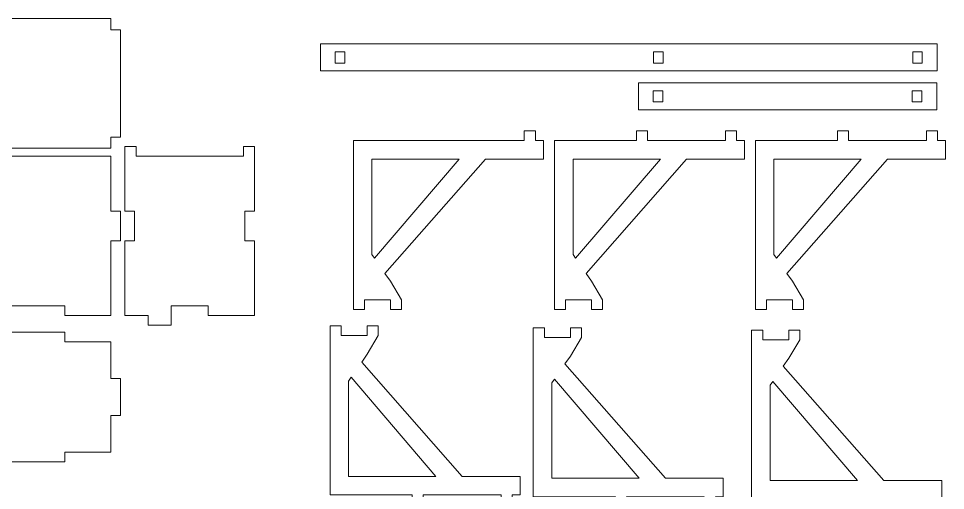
# Model space of a CAD drawing. Header units: centimetres. Extents: x -85 to 118, y -38 to 74.
# Drawn here: x -52.41 to -27.39, y 21.95 to 34.68 of the extents above; entities that cross this region are included whole.
import ezdxf

# ---------------------------------------------------------------- set-up
doc = ezdxf.new("R2010")
doc.units = ezdxf.units.CM
doc.header["$MEASUREMENT"] = 0

msp = doc.modelspace()

# ---------------------------------------------------------------- linework, layer by layer
at = {"lineweight": 9}
for points, knots in [([(-56.89744, 31.48122), (-56.89744, 31.48122), (-56.89744, 31.18124), (-56.89744, 31.18124), (-56.89744, 31.18124), (-56.89744, 31.18124), (-49.91785, 31.18124), (-49.91785, 31.18124), (-49.91785, 31.18124), (-49.91785, 31.18124), (-49.91785, 31.48122), (-49.91785, 31.48122), (-49.91785, 31.48122), (-49.91785, 31.48122), (-49.65787, 31.48122), (-49.65787, 31.48122), (-49.65787, 31.48122), (-49.65787, 31.48122), (-49.65787, 34.38105), (-49.65787, 34.38105), (-49.65787, 34.38105), (-49.65787, 34.38105), (-49.91785, 34.38105), (-49.91785, 34.38105), (-49.91785, 34.38105), (-49.91785, 34.38105), (-49.91785, 34.68103), (-49.91785, 34.68103), (-49.91785, 34.68103), (-49.91785, 34.68103), (-56.89744, 34.68103), (-56.89744, 34.68103), (-56.89744, 34.68103), (-56.89744, 34.68103), (-56.89744, 34.38105), (-56.89744, 34.38105), (-56.89744, 34.38105), (-56.89744, 34.38105), (-57.15743, 34.38105), (-57.15743, 34.38105), (-57.15743, 34.38105), (-57.15743, 34.38105), (-57.15743, 31.48122), (-57.15743, 31.48122), (-57.15743, 31.48122), (-57.15743, 31.48122), (-56.89744, 31.48122), (-56.89744, 31.48122)], [0, 0, 0, 0, 0.07692308, 0.07692308, 0.07692308, 0.07692308, 0.15384615, 0.15384615, 0.15384615, 0.15384615, 0.23076923, 0.23076923, 0.23076923, 0.23076923, 0.30769231, 0.30769231, 0.30769231, 0.30769231, 0.38461538, 0.38461538, 0.38461538, 0.38461538, 0.46153846, 0.46153846, 0.46153846, 0.46153846, 0.53846154, 0.53846154, 0.53846154, 0.53846154, 0.61538462, 0.61538462, 0.61538462, 0.61538462, 0.69230769, 0.69230769, 0.69230769, 0.69230769, 0.76923077, 0.76923077, 0.76923077, 0.76923077, 0.84615385, 0.84615385, 0.84615385, 0.84615385, 1, 1, 1, 1]), ([(-27.61362, 33.26612), (-27.61362, 33.26612), (-27.61362, 33.99607), (-27.61362, 33.99607), (-27.61362, 33.99607), (-27.61362, 33.99607), (-44.26265, 33.99607), (-44.26265, 33.99607), (-44.26265, 33.99607), (-44.26265, 33.99607), (-44.26265, 33.26612), (-44.26265, 33.26612), (-44.26265, 33.26612), (-44.26265, 33.26612), (-27.61362, 33.26612), (-27.61362, 33.26612)], [0, 0, 0, 0, 0.2, 0.2, 0.2, 0.2, 0.4, 0.4, 0.4, 0.4, 0.6, 0.6, 0.6, 0.6, 1, 1, 1, 1]), ([(-43.60269, 33.4811), (-43.60269, 33.4811), (-43.60269, 33.78108), (-43.60269, 33.78108), (-43.60269, 33.78108), (-43.60269, 33.78108), (-43.86267, 33.78108), (-43.86267, 33.78108), (-43.86267, 33.78108), (-43.86267, 33.78108), (-43.86267, 33.4811), (-43.86267, 33.4811), (-43.86267, 33.4811), (-43.86267, 33.4811), (-43.60269, 33.4811), (-43.60269, 33.4811)], [0, 0, 0, 0, 0.2, 0.2, 0.2, 0.2, 0.4, 0.4, 0.4, 0.4, 0.6, 0.6, 0.6, 0.6, 1, 1, 1, 1]), ([(-35.00819, 33.4811), (-35.00819, 33.4811), (-35.00819, 33.78108), (-35.00819, 33.78108), (-35.00819, 33.78108), (-35.00819, 33.78108), (-35.26817, 33.78108), (-35.26817, 33.78108), (-35.26817, 33.78108), (-35.26817, 33.78108), (-35.26817, 33.4811), (-35.26817, 33.4811), (-35.26817, 33.4811), (-35.26817, 33.4811), (-35.00819, 33.4811), (-35.00819, 33.4811)], [0, 0, 0, 0, 0.2, 0.2, 0.2, 0.2, 0.4, 0.4, 0.4, 0.4, 0.6, 0.6, 0.6, 0.6, 1, 1, 1, 1]), ([(-28.27358, 33.78108), (-28.27358, 33.78108), (-28.27358, 33.4811), (-28.27358, 33.4811), (-28.27358, 33.4811), (-28.27358, 33.4811), (-28.0136, 33.4811), (-28.0136, 33.4811), (-28.0136, 33.4811), (-28.0136, 33.4811), (-28.0136, 33.78108), (-28.0136, 33.78108), (-28.0136, 33.78108), (-28.0136, 33.78108), (-28.27358, 33.78108), (-28.27358, 33.78108)], [0, 0, 0, 0, 0.2, 0.2, 0.2, 0.2, 0.4, 0.4, 0.4, 0.4, 0.6, 0.6, 0.6, 0.6, 1, 1, 1, 1]), ([(-27.62362, 32.21617), (-27.62362, 32.21617), (-27.62362, 32.94614), (-27.62362, 32.94614), (-27.62362, 32.94614), (-27.62362, 32.94614), (-35.67815, 32.94614), (-35.67815, 32.94614), (-35.67815, 32.94614), (-35.67815, 32.94614), (-35.67815, 32.21617), (-35.67815, 32.21617), (-35.67815, 32.21617), (-35.67815, 32.21617), (-27.62362, 32.21617), (-27.62362, 32.21617)], [0, 0, 0, 0, 0.2, 0.2, 0.2, 0.2, 0.4, 0.4, 0.4, 0.4, 0.6, 0.6, 0.6, 0.6, 1, 1, 1, 1]), ([(-35.01819, 32.43116), (-35.01819, 32.43116), (-35.27817, 32.43116), (-35.27817, 32.43116), (-35.27817, 32.43116), (-35.27817, 32.43116), (-35.27817, 32.73115), (-35.27817, 32.73115), (-35.27817, 32.73115), (-35.27817, 32.73115), (-35.01819, 32.73115), (-35.01819, 32.73115), (-35.01819, 32.73115), (-35.01819, 32.73115), (-35.01819, 32.43116), (-35.01819, 32.43116)], [0, 0, 0, 0, 0.2, 0.2, 0.2, 0.2, 0.4, 0.4, 0.4, 0.4, 0.6, 0.6, 0.6, 0.6, 1, 1, 1, 1]), ([(-28.0236, 32.73115), (-28.0236, 32.73115), (-28.0236, 32.43116), (-28.0236, 32.43116), (-28.0236, 32.43116), (-28.0236, 32.43116), (-28.28358, 32.43116), (-28.28358, 32.43116), (-28.28358, 32.43116), (-28.28358, 32.43116), (-28.28358, 32.73115), (-28.28358, 32.73115), (-28.28358, 32.73115), (-28.28358, 32.73115), (-28.0236, 32.73115), (-28.0236, 32.73115)], [0, 0, 0, 0, 0.2, 0.2, 0.2, 0.2, 0.4, 0.4, 0.4, 0.4, 0.6, 0.6, 0.6, 0.6, 1, 1, 1, 1]), ([(-43.07272, 26.83149), (-43.07272, 26.83149), (-43.07272, 27.09148), (-43.07272, 27.09148), (-43.07272, 27.09148), (-43.07272, 27.09148), (-42.37276, 27.09148), (-42.37276, 27.09148), (-42.37276, 27.09148), (-42.37276, 27.09148), (-42.37276, 26.83149), (-42.37276, 26.83149), (-42.37276, 26.83149), (-42.37276, 26.83149), (-42.07278, 26.83149), (-42.07278, 26.83149), (-42.07278, 26.83149), (-42.07278, 26.83149), (-42.07278, 27.09148), (-42.07278, 27.09148), (-42.07278, 27.09148), (-42.07278, 27.09148), (-42.37276, 27.59145), (-42.37276, 27.59145), (-42.37276, 27.59145), (-42.37276, 27.59145), (-42.52073, 27.80678), (-42.52073, 27.80678), (-42.52073, 27.80678), (-42.52073, 27.80678), (-39.80791, 30.89125), (-39.80791, 30.89125), (-39.80791, 30.89125), (-39.80791, 30.89125), (-38.243, 30.89125), (-38.243, 30.89125), (-38.243, 30.89125), (-38.243, 30.89125), (-38.243, 31.39122), (-38.243, 31.39122), (-38.243, 31.39122), (-38.243, 31.39122), (-38.45799, 31.39122), (-38.45799, 31.39122), (-38.45799, 31.39122), (-38.45799, 31.39122), (-38.45799, 31.65121), (-38.45799, 31.65121), (-38.45799, 31.65121), (-38.45799, 31.65121), (-38.75797, 31.65121), (-38.75797, 31.65121), (-38.75797, 31.65121), (-38.75797, 31.65121), (-38.75797, 31.39122), (-38.75797, 31.39122), (-38.75797, 31.39122), (-38.75797, 31.39122), (-43.3727, 31.39122), (-43.3727, 31.39122), (-43.3727, 31.39122), (-43.3727, 31.39122), (-43.3727, 26.83149), (-43.3727, 26.83149), (-43.3727, 26.83149), (-43.3727, 26.83149), (-43.07272, 26.83149), (-43.07272, 26.83149)], [0, 0, 0, 0, 0.05555556, 0.05555556, 0.05555556, 0.05555556, 0.11111111, 0.11111111, 0.11111111, 0.11111111, 0.16666667, 0.16666667, 0.16666667, 0.16666667, 0.22222222, 0.22222222, 0.22222222, 0.22222222, 0.27777778, 0.27777778, 0.27777778, 0.27777778, 0.33333333, 0.33333333, 0.33333333, 0.33333333, 0.38888889, 0.38888889, 0.38888889, 0.38888889, 0.44444444, 0.44444444, 0.44444444, 0.44444444, 0.5, 0.5, 0.5, 0.5, 0.55555556, 0.55555556, 0.55555556, 0.55555556, 0.61111111, 0.61111111, 0.61111111, 0.61111111, 0.66666667, 0.66666667, 0.66666667, 0.66666667, 0.72222222, 0.72222222, 0.72222222, 0.72222222, 0.77777778, 0.77777778, 0.77777778, 0.77777778, 0.83333333, 0.83333333, 0.83333333, 0.83333333, 0.88888889, 0.88888889, 0.88888889, 0.88888889, 1, 1, 1, 1]), ([(-35.72815, 31.39122), (-35.72815, 31.39122), (-37.94302, 31.39122), (-37.94302, 31.39122), (-37.94302, 31.39122), (-37.94302, 31.39122), (-37.94302, 26.83149), (-37.94302, 26.83149), (-37.94302, 26.83149), (-37.94302, 26.83149), (-37.64303, 26.83149), (-37.64303, 26.83149), (-37.64303, 26.83149), (-37.64303, 26.83149), (-37.64303, 27.09148), (-37.64303, 27.09148), (-37.64303, 27.09148), (-37.64303, 27.09148), (-36.94308, 27.09148), (-36.94308, 27.09148), (-36.94308, 27.09148), (-36.94308, 27.09148), (-36.94308, 26.83149), (-36.94308, 26.83149), (-36.94308, 26.83149), (-36.94308, 26.83149), (-36.64309, 26.83149), (-36.64309, 26.83149), (-36.64309, 26.83149), (-36.64309, 26.83149), (-36.64309, 27.09148), (-36.64309, 27.09148), (-36.64309, 27.09148), (-36.64309, 27.09148), (-36.94308, 27.59145), (-36.94308, 27.59145), (-36.94308, 27.59145), (-36.94308, 27.59145), (-37.09105, 27.80678), (-37.09105, 27.80678), (-37.09105, 27.80678), (-37.09105, 27.80678), (-34.37822, 30.89125), (-34.37822, 30.89125), (-34.37822, 30.89125), (-34.37822, 30.89125), (-32.81332, 30.89125), (-32.81332, 30.89125), (-32.81332, 30.89125), (-32.81332, 30.89125), (-32.81332, 31.39122), (-32.81332, 31.39122), (-32.81332, 31.39122), (-32.81332, 31.39122), (-33.0283, 31.39122), (-33.0283, 31.39122), (-33.0283, 31.39122), (-33.0283, 31.39122), (-33.0283, 31.65121), (-33.0283, 31.65121), (-33.0283, 31.65121), (-33.0283, 31.65121), (-33.32829, 31.65121), (-33.32829, 31.65121), (-33.32829, 31.65121), (-33.32829, 31.65121), (-33.32829, 31.39122), (-33.32829, 31.39122), (-33.32829, 31.39122), (-33.32829, 31.39122), (-35.42817, 31.39122), (-35.42817, 31.39122), (-35.42817, 31.39122), (-35.42817, 31.39122), (-35.42817, 31.65121), (-35.42817, 31.65121), (-35.42817, 31.65121), (-35.42817, 31.65121), (-35.72815, 31.65121), (-35.72815, 31.65121), (-35.72815, 31.65121), (-35.72815, 31.65121), (-35.72815, 31.39122), (-35.72815, 31.39122)], [0, 0, 0, 0, 0.04545455, 0.04545455, 0.04545455, 0.04545455, 0.09090909, 0.09090909, 0.09090909, 0.09090909, 0.13636364, 0.13636364, 0.13636364, 0.13636364, 0.18181818, 0.18181818, 0.18181818, 0.18181818, 0.22727273, 0.22727273, 0.22727273, 0.22727273, 0.27272727, 0.27272727, 0.27272727, 0.27272727, 0.31818182, 0.31818182, 0.31818182, 0.31818182, 0.36363636, 0.36363636, 0.36363636, 0.36363636, 0.40909091, 0.40909091, 0.40909091, 0.40909091, 0.45454545, 0.45454545, 0.45454545, 0.45454545, 0.5, 0.5, 0.5, 0.5, 0.54545455, 0.54545455, 0.54545455, 0.54545455, 0.59090909, 0.59090909, 0.59090909, 0.59090909, 0.63636364, 0.63636364, 0.63636364, 0.63636364, 0.68181818, 0.68181818, 0.68181818, 0.68181818, 0.72727273, 0.72727273, 0.72727273, 0.72727273, 0.77272727, 0.77272727, 0.77272727, 0.77272727, 0.81818182, 0.81818182, 0.81818182, 0.81818182, 0.86363636, 0.86363636, 0.86363636, 0.86363636, 0.90909091, 0.90909091, 0.90909091, 0.90909091, 1, 1, 1, 1]), ([(-30.00348, 31.39122), (-30.00348, 31.39122), (-30.00348, 31.65121), (-30.00348, 31.65121), (-30.00348, 31.65121), (-30.00348, 31.65121), (-30.30346, 31.65121), (-30.30346, 31.65121), (-30.30346, 31.65121), (-30.30346, 31.65121), (-30.30346, 31.39122), (-30.30346, 31.39122), (-30.30346, 31.39122), (-30.30346, 31.39122), (-32.51834, 31.39122), (-32.51834, 31.39122), (-32.51834, 31.39122), (-32.51834, 31.39122), (-32.51834, 26.83149), (-32.51834, 26.83149), (-32.51834, 26.83149), (-32.51834, 26.83149), (-32.21835, 26.83149), (-32.21835, 26.83149), (-32.21835, 26.83149), (-32.21835, 26.83149), (-32.21835, 27.09148), (-32.21835, 27.09148), (-32.21835, 27.09148), (-32.21835, 27.09148), (-31.51839, 27.09148), (-31.51839, 27.09148), (-31.51839, 27.09148), (-31.51839, 27.09148), (-31.51839, 26.83149), (-31.51839, 26.83149), (-31.51839, 26.83149), (-31.51839, 26.83149), (-31.21841, 26.83149), (-31.21841, 26.83149), (-31.21841, 26.83149), (-31.21841, 26.83149), (-31.21841, 27.09148), (-31.21841, 27.09148), (-31.21841, 27.09148), (-31.21841, 27.09148), (-31.51839, 27.59145), (-31.51839, 27.59145), (-31.51839, 27.59145), (-31.51839, 27.59145), (-31.66636, 27.80678), (-31.66636, 27.80678), (-31.66636, 27.80678), (-31.66636, 27.80678), (-28.95354, 30.89125), (-28.95354, 30.89125), (-28.95354, 30.89125), (-28.95354, 30.89125), (-27.38863, 30.89125), (-27.38863, 30.89125), (-27.38863, 30.89125), (-27.38863, 30.89125), (-27.38863, 31.39122), (-27.38863, 31.39122), (-27.38863, 31.39122), (-27.38863, 31.39122), (-27.60362, 31.39122), (-27.60362, 31.39122), (-27.60362, 31.39122), (-27.60362, 31.39122), (-27.60362, 31.65121), (-27.60362, 31.65121), (-27.60362, 31.65121), (-27.60362, 31.65121), (-27.9036, 31.65121), (-27.9036, 31.65121), (-27.9036, 31.65121), (-27.9036, 31.65121), (-27.9036, 31.39122), (-27.9036, 31.39122), (-27.9036, 31.39122), (-27.9036, 31.39122), (-30.00348, 31.39122), (-30.00348, 31.39122)], [0, 0, 0, 0, 0.04545455, 0.04545455, 0.04545455, 0.04545455, 0.09090909, 0.09090909, 0.09090909, 0.09090909, 0.13636364, 0.13636364, 0.13636364, 0.13636364, 0.18181818, 0.18181818, 0.18181818, 0.18181818, 0.22727273, 0.22727273, 0.22727273, 0.22727273, 0.27272727, 0.27272727, 0.27272727, 0.27272727, 0.31818182, 0.31818182, 0.31818182, 0.31818182, 0.36363636, 0.36363636, 0.36363636, 0.36363636, 0.40909091, 0.40909091, 0.40909091, 0.40909091, 0.45454545, 0.45454545, 0.45454545, 0.45454545, 0.5, 0.5, 0.5, 0.5, 0.54545455, 0.54545455, 0.54545455, 0.54545455, 0.59090909, 0.59090909, 0.59090909, 0.59090909, 0.63636364, 0.63636364, 0.63636364, 0.63636364, 0.68181818, 0.68181818, 0.68181818, 0.68181818, 0.72727273, 0.72727273, 0.72727273, 0.72727273, 0.77272727, 0.77272727, 0.77272727, 0.77272727, 0.81818182, 0.81818182, 0.81818182, 0.81818182, 0.86363636, 0.86363636, 0.86363636, 0.86363636, 0.90909091, 0.90909091, 0.90909091, 0.90909091, 1, 1, 1, 1]), ([(-48.28794, 26.41151), (-48.28794, 26.41151), (-48.28794, 26.93148), (-48.28794, 26.93148), (-48.28794, 26.93148), (-48.28794, 26.93148), (-47.288, 26.93148), (-47.288, 26.93148), (-47.288, 26.93148), (-47.288, 26.93148), (-47.288, 26.6715), (-47.288, 26.6715), (-47.288, 26.6715), (-47.288, 26.6715), (-46.03808, 26.6715), (-46.03808, 26.6715), (-46.03808, 26.6715), (-46.03808, 26.6715), (-46.03808, 28.68138), (-46.03808, 28.68138), (-46.03808, 28.68138), (-46.03808, 28.68138), (-46.29806, 28.68138), (-46.29806, 28.68138), (-46.29806, 28.68138), (-46.29806, 28.68138), (-46.29806, 29.48134), (-46.29806, 29.48134), (-46.29806, 29.48134), (-46.29806, 29.48134), (-46.03808, 29.48134), (-46.03808, 29.48134), (-46.03808, 29.48134), (-46.03808, 29.48134), (-46.03808, 31.23123), (-46.03808, 31.23123), (-46.03808, 31.23123), (-46.03808, 31.23123), (-46.33806, 31.23123), (-46.33806, 31.23123), (-46.33806, 31.23123), (-46.33806, 31.23123), (-46.33806, 30.97125), (-46.33806, 30.97125), (-46.33806, 30.97125), (-46.33806, 30.97125), (-49.23789, 30.97125), (-49.23789, 30.97125), (-49.23789, 30.97125), (-49.23789, 30.97125), (-49.23789, 31.23123), (-49.23789, 31.23123), (-49.23789, 31.23123), (-49.23789, 31.23123), (-49.53787, 31.23123), (-49.53787, 31.23123), (-49.53787, 31.23123), (-49.53787, 31.23123), (-49.53787, 29.48134), (-49.53787, 29.48134), (-49.53787, 29.48134), (-49.53787, 29.48134), (-49.27789, 29.48134), (-49.27789, 29.48134), (-49.27789, 29.48134), (-49.27789, 29.48134), (-49.27789, 28.68138), (-49.27789, 28.68138), (-49.27789, 28.68138), (-49.27789, 28.68138), (-49.53787, 28.68138), (-49.53787, 28.68138), (-49.53787, 28.68138), (-49.53787, 28.68138), (-49.53787, 26.6715), (-49.53787, 26.6715), (-49.53787, 26.6715), (-49.53787, 26.6715), (-48.91291, 26.6715), (-48.91291, 26.6715), (-48.91291, 26.6715), (-48.91291, 26.6715), (-48.91291, 26.41151), (-48.91291, 26.41151), (-48.91291, 26.41151), (-48.91291, 26.41151), (-48.28794, 26.41151), (-48.28794, 26.41151)], [0, 0, 0, 0, 0.04347826, 0.04347826, 0.04347826, 0.04347826, 0.08695652, 0.08695652, 0.08695652, 0.08695652, 0.13043478, 0.13043478, 0.13043478, 0.13043478, 0.17391304, 0.17391304, 0.17391304, 0.17391304, 0.2173913, 0.2173913, 0.2173913, 0.2173913, 0.26086957, 0.26086957, 0.26086957, 0.26086957, 0.30434783, 0.30434783, 0.30434783, 0.30434783, 0.34782609, 0.34782609, 0.34782609, 0.34782609, 0.39130435, 0.39130435, 0.39130435, 0.39130435, 0.43478261, 0.43478261, 0.43478261, 0.43478261, 0.47826087, 0.47826087, 0.47826087, 0.47826087, 0.52173913, 0.52173913, 0.52173913, 0.52173913, 0.56521739, 0.56521739, 0.56521739, 0.56521739, 0.60869565, 0.60869565, 0.60869565, 0.60869565, 0.65217391, 0.65217391, 0.65217391, 0.65217391, 0.69565217, 0.69565217, 0.69565217, 0.69565217, 0.73913043, 0.73913043, 0.73913043, 0.73913043, 0.7826087, 0.7826087, 0.7826087, 0.7826087, 0.82608696, 0.82608696, 0.82608696, 0.82608696, 0.86956522, 0.86956522, 0.86956522, 0.86956522, 0.91304348, 0.91304348, 0.91304348, 0.91304348, 1, 1, 1, 1]), ([(-55.65751, 26.6715), (-55.65751, 26.6715), (-56.89744, 26.6715), (-56.89744, 26.6715), (-56.89744, 26.6715), (-56.89744, 26.6715), (-56.89744, 28.68138), (-56.89744, 28.68138), (-56.89744, 28.68138), (-56.89744, 28.68138), (-57.15743, 28.68138), (-57.15743, 28.68138), (-57.15743, 28.68138), (-57.15743, 28.68138), (-57.15743, 29.48134), (-57.15743, 29.48134), (-57.15743, 29.48134), (-57.15743, 29.48134), (-56.89744, 29.48134), (-56.89744, 29.48134), (-56.89744, 29.48134), (-56.89744, 29.48134), (-56.89744, 30.97125), (-56.89744, 30.97125), (-56.89744, 30.97125), (-56.89744, 30.97125), (-49.91785, 30.97125), (-49.91785, 30.97125), (-49.91785, 30.97125), (-49.91785, 30.97125), (-49.91785, 29.48134), (-49.91785, 29.48134), (-49.91785, 29.48134), (-49.91785, 29.48134), (-49.65787, 29.48134), (-49.65787, 29.48134), (-49.65787, 29.48134), (-49.65787, 29.48134), (-49.65787, 28.68138), (-49.65787, 28.68138), (-49.65787, 28.68138), (-49.65787, 28.68138), (-49.91785, 28.68138), (-49.91785, 28.68138), (-49.91785, 28.68138), (-49.91785, 28.68138), (-49.91785, 26.6715), (-49.91785, 26.6715), (-49.91785, 26.6715), (-49.91785, 26.6715), (-51.15778, 26.6715), (-51.15778, 26.6715), (-51.15778, 26.6715), (-51.15778, 26.6715), (-51.15778, 26.93148), (-51.15778, 26.93148), (-51.15778, 26.93148), (-51.15778, 26.93148), (-55.65751, 26.93148), (-55.65751, 26.93148), (-55.65751, 26.93148), (-55.65751, 26.93148), (-55.65751, 26.6715), (-55.65751, 26.6715)], [0, 0, 0, 0, 0.05882353, 0.05882353, 0.05882353, 0.05882353, 0.11764706, 0.11764706, 0.11764706, 0.11764706, 0.17647059, 0.17647059, 0.17647059, 0.17647059, 0.23529412, 0.23529412, 0.23529412, 0.23529412, 0.29411765, 0.29411765, 0.29411765, 0.29411765, 0.35294118, 0.35294118, 0.35294118, 0.35294118, 0.41176471, 0.41176471, 0.41176471, 0.41176471, 0.47058824, 0.47058824, 0.47058824, 0.47058824, 0.52941176, 0.52941176, 0.52941176, 0.52941176, 0.58823529, 0.58823529, 0.58823529, 0.58823529, 0.64705882, 0.64705882, 0.64705882, 0.64705882, 0.70588235, 0.70588235, 0.70588235, 0.70588235, 0.76470588, 0.76470588, 0.76470588, 0.76470588, 0.82352941, 0.82352941, 0.82352941, 0.82352941, 0.88235294, 0.88235294, 0.88235294, 0.88235294, 1, 1, 1, 1]), ([(-42.87273, 30.89125), (-42.87273, 30.89125), (-40.51497, 30.89125), (-40.51497, 30.89125), (-40.51497, 30.89125), (-40.51497, 30.89125), (-42.80233, 28.21658), (-42.80233, 28.21658), (-42.80233, 28.21658), (-42.80233, 28.21658), (-42.87273, 28.31902), (-42.87273, 28.31902), (-42.87273, 28.31902), (-42.87273, 28.31902), (-42.87273, 30.89125), (-42.87273, 30.89125)], [0, 0, 0, 0, 0.2, 0.2, 0.2, 0.2, 0.4, 0.4, 0.4, 0.4, 0.6, 0.6, 0.6, 0.6, 1, 1, 1, 1]), ([(-37.37265, 28.21658), (-37.37265, 28.21658), (-37.44305, 28.31902), (-37.44305, 28.31902), (-37.44305, 28.31902), (-37.44305, 28.31902), (-37.44305, 30.89125), (-37.44305, 30.89125), (-37.44305, 30.89125), (-37.44305, 30.89125), (-35.08529, 30.89125), (-35.08529, 30.89125), (-35.08529, 30.89125), (-35.08529, 30.89125), (-37.37265, 28.21658), (-37.37265, 28.21658)], [0, 0, 0, 0, 0.2, 0.2, 0.2, 0.2, 0.4, 0.4, 0.4, 0.4, 0.6, 0.6, 0.6, 0.6, 1, 1, 1, 1]), ([(-31.94796, 28.21658), (-31.94796, 28.21658), (-32.01836, 28.31902), (-32.01836, 28.31902), (-32.01836, 28.31902), (-32.01836, 28.31902), (-32.01836, 30.89125), (-32.01836, 30.89125), (-32.01836, 30.89125), (-32.01836, 30.89125), (-29.66061, 30.89125), (-29.66061, 30.89125), (-29.66061, 30.89125), (-29.66061, 30.89125), (-31.94796, 28.21658), (-31.94796, 28.21658)], [0, 0, 0, 0, 0.2, 0.2, 0.2, 0.2, 0.4, 0.4, 0.4, 0.4, 0.6, 0.6, 0.6, 0.6, 1, 1, 1, 1]), ([(-39.08506, 21.82694), (-39.08506, 21.82694), (-39.08506, 21.56696), (-39.08506, 21.56696), (-39.08506, 21.56696), (-39.08506, 21.56696), (-39.38504, 21.56696), (-39.38504, 21.56696), (-39.38504, 21.56696), (-39.38504, 21.56696), (-39.38504, 21.82694), (-39.38504, 21.82694), (-39.38504, 21.82694), (-39.38504, 21.82694), (-41.48492, 21.82694), (-41.48492, 21.82694), (-41.48492, 21.82694), (-41.48492, 21.82694), (-41.48492, 21.56696), (-41.48492, 21.56696), (-41.48492, 21.56696), (-41.48492, 21.56696), (-41.7849, 21.56696), (-41.7849, 21.56696), (-41.7849, 21.56696), (-41.7849, 21.56696), (-41.7849, 21.82694), (-41.7849, 21.82694), (-41.7849, 21.82694), (-41.7849, 21.82694), (-43.99977, 21.82694), (-43.99977, 21.82694), (-43.99977, 21.82694), (-43.99977, 21.82694), (-43.99977, 26.38668), (-43.99977, 26.38668), (-43.99977, 26.38668), (-43.99977, 26.38668), (-43.69979, 26.38668), (-43.69979, 26.38668), (-43.69979, 26.38668), (-43.69979, 26.38668), (-43.69979, 26.12669), (-43.69979, 26.12669), (-43.69979, 26.12669), (-43.69979, 26.12669), (-42.99983, 26.12669), (-42.99983, 26.12669), (-42.99983, 26.12669), (-42.99983, 26.12669), (-42.99983, 26.38668), (-42.99983, 26.38668), (-42.99983, 26.38668), (-42.99983, 26.38668), (-42.69985, 26.38668), (-42.69985, 26.38668), (-42.69985, 26.38668), (-42.69985, 26.38668), (-42.69985, 26.12669), (-42.69985, 26.12669), (-42.69985, 26.12669), (-42.69985, 26.12669), (-42.99983, 25.62672), (-42.99983, 25.62672), (-42.99983, 25.62672), (-42.99983, 25.62672), (-43.1478, 25.41139), (-43.1478, 25.41139), (-43.1478, 25.41139), (-43.1478, 25.41139), (-40.43498, 22.32691), (-40.43498, 22.32691), (-40.43498, 22.32691), (-40.43498, 22.32691), (-38.87007, 22.32691), (-38.87007, 22.32691), (-38.87007, 22.32691), (-38.87007, 22.32691), (-38.87007, 21.82694), (-38.87007, 21.82694), (-38.87007, 21.82694), (-38.87007, 21.82694), (-39.08506, 21.82694), (-39.08506, 21.82694)], [0, 0, 0, 0, 0.04545455, 0.04545455, 0.04545455, 0.04545455, 0.09090909, 0.09090909, 0.09090909, 0.09090909, 0.13636364, 0.13636364, 0.13636364, 0.13636364, 0.18181818, 0.18181818, 0.18181818, 0.18181818, 0.22727273, 0.22727273, 0.22727273, 0.22727273, 0.27272727, 0.27272727, 0.27272727, 0.27272727, 0.31818182, 0.31818182, 0.31818182, 0.31818182, 0.36363636, 0.36363636, 0.36363636, 0.36363636, 0.40909091, 0.40909091, 0.40909091, 0.40909091, 0.45454545, 0.45454545, 0.45454545, 0.45454545, 0.5, 0.5, 0.5, 0.5, 0.54545455, 0.54545455, 0.54545455, 0.54545455, 0.59090909, 0.59090909, 0.59090909, 0.59090909, 0.63636364, 0.63636364, 0.63636364, 0.63636364, 0.68181818, 0.68181818, 0.68181818, 0.68181818, 0.72727273, 0.72727273, 0.72727273, 0.72727273, 0.77272727, 0.77272727, 0.77272727, 0.77272727, 0.81818182, 0.81818182, 0.81818182, 0.81818182, 0.86363636, 0.86363636, 0.86363636, 0.86363636, 0.90909091, 0.90909091, 0.90909091, 0.90909091, 1, 1, 1, 1]), ([(-33.38539, 21.77695), (-33.38539, 21.77695), (-33.60038, 21.77695), (-33.60038, 21.77695), (-33.60038, 21.77695), (-33.60038, 21.77695), (-33.60038, 21.51696), (-33.60038, 21.51696), (-33.60038, 21.51696), (-33.60038, 21.51696), (-33.90036, 21.51696), (-33.90036, 21.51696), (-33.90036, 21.51696), (-33.90036, 21.51696), (-33.90036, 21.77695), (-33.90036, 21.77695), (-33.90036, 21.77695), (-33.90036, 21.77695), (-36.00024, 21.77695), (-36.00024, 21.77695), (-36.00024, 21.77695), (-36.00024, 21.77695), (-36.00024, 21.51696), (-36.00024, 21.51696), (-36.00024, 21.51696), (-36.00024, 21.51696), (-36.30022, 21.51696), (-36.30022, 21.51696), (-36.30022, 21.51696), (-36.30022, 21.51696), (-36.30022, 21.77695), (-36.30022, 21.77695), (-36.30022, 21.77695), (-36.30022, 21.77695), (-38.51509, 21.77695), (-38.51509, 21.77695), (-38.51509, 21.77695), (-38.51509, 21.77695), (-38.51509, 26.33668), (-38.51509, 26.33668), (-38.51509, 26.33668), (-38.51509, 26.33668), (-38.21511, 26.33668), (-38.21511, 26.33668), (-38.21511, 26.33668), (-38.21511, 26.33668), (-38.21511, 26.07669), (-38.21511, 26.07669), (-38.21511, 26.07669), (-38.21511, 26.07669), (-37.51515, 26.07669), (-37.51515, 26.07669), (-37.51515, 26.07669), (-37.51515, 26.07669), (-37.51515, 26.33668), (-37.51515, 26.33668), (-37.51515, 26.33668), (-37.51515, 26.33668), (-37.21517, 26.33668), (-37.21517, 26.33668), (-37.21517, 26.33668), (-37.21517, 26.33668), (-37.21517, 26.07669), (-37.21517, 26.07669), (-37.21517, 26.07669), (-37.21517, 26.07669), (-37.51515, 25.57672), (-37.51515, 25.57672), (-37.51515, 25.57672), (-37.51515, 25.57672), (-37.66312, 25.36139), (-37.66312, 25.36139), (-37.66312, 25.36139), (-37.66312, 25.36139), (-34.9503, 22.27692), (-34.9503, 22.27692), (-34.9503, 22.27692), (-34.9503, 22.27692), (-33.38539, 22.27692), (-33.38539, 22.27692), (-33.38539, 22.27692), (-33.38539, 22.27692), (-33.38539, 21.77695), (-33.38539, 21.77695)], [0, 0, 0, 0, 0.04545455, 0.04545455, 0.04545455, 0.04545455, 0.09090909, 0.09090909, 0.09090909, 0.09090909, 0.13636364, 0.13636364, 0.13636364, 0.13636364, 0.18181818, 0.18181818, 0.18181818, 0.18181818, 0.22727273, 0.22727273, 0.22727273, 0.22727273, 0.27272727, 0.27272727, 0.27272727, 0.27272727, 0.31818182, 0.31818182, 0.31818182, 0.31818182, 0.36363636, 0.36363636, 0.36363636, 0.36363636, 0.40909091, 0.40909091, 0.40909091, 0.40909091, 0.45454545, 0.45454545, 0.45454545, 0.45454545, 0.5, 0.5, 0.5, 0.5, 0.54545455, 0.54545455, 0.54545455, 0.54545455, 0.59090909, 0.59090909, 0.59090909, 0.59090909, 0.63636364, 0.63636364, 0.63636364, 0.63636364, 0.68181818, 0.68181818, 0.68181818, 0.68181818, 0.72727273, 0.72727273, 0.72727273, 0.72727273, 0.77272727, 0.77272727, 0.77272727, 0.77272727, 0.81818182, 0.81818182, 0.81818182, 0.81818182, 0.86363636, 0.86363636, 0.86363636, 0.86363636, 0.90909091, 0.90909091, 0.90909091, 0.90909091, 1, 1, 1, 1]), ([(-27.70572, 21.71695), (-27.70572, 21.71695), (-27.70572, 21.45697), (-27.70572, 21.45697), (-27.70572, 21.45697), (-27.70572, 21.45697), (-28.0057, 21.45697), (-28.0057, 21.45697), (-28.0057, 21.45697), (-28.0057, 21.45697), (-28.0057, 21.71695), (-28.0057, 21.71695), (-28.0057, 21.71695), (-28.0057, 21.71695), (-32.62043, 21.71695), (-32.62043, 21.71695), (-32.62043, 21.71695), (-32.62043, 21.71695), (-32.62043, 26.27668), (-32.62043, 26.27668), (-32.62043, 26.27668), (-32.62043, 26.27668), (-32.32045, 26.27668), (-32.32045, 26.27668), (-32.32045, 26.27668), (-32.32045, 26.27668), (-32.32045, 26.0167), (-32.32045, 26.0167), (-32.32045, 26.0167), (-32.32045, 26.0167), (-31.62049, 26.0167), (-31.62049, 26.0167), (-31.62049, 26.0167), (-31.62049, 26.0167), (-31.62049, 26.27668), (-31.62049, 26.27668), (-31.62049, 26.27668), (-31.62049, 26.27668), (-31.32051, 26.27668), (-31.32051, 26.27668), (-31.32051, 26.27668), (-31.32051, 26.27668), (-31.32051, 26.0167), (-31.32051, 26.0167), (-31.32051, 26.0167), (-31.32051, 26.0167), (-31.62049, 25.51673), (-31.62049, 25.51673), (-31.62049, 25.51673), (-31.62049, 25.51673), (-31.76846, 25.30139), (-31.76846, 25.30139), (-31.76846, 25.30139), (-31.76846, 25.30139), (-29.05564, 22.21692), (-29.05564, 22.21692), (-29.05564, 22.21692), (-29.05564, 22.21692), (-27.49073, 22.21692), (-27.49073, 22.21692), (-27.49073, 22.21692), (-27.49073, 22.21692), (-27.49073, 21.71695), (-27.49073, 21.71695), (-27.49073, 21.71695), (-27.49073, 21.71695), (-27.70572, 21.71695), (-27.70572, 21.71695)], [0, 0, 0, 0, 0.05555556, 0.05555556, 0.05555556, 0.05555556, 0.11111111, 0.11111111, 0.11111111, 0.11111111, 0.16666667, 0.16666667, 0.16666667, 0.16666667, 0.22222222, 0.22222222, 0.22222222, 0.22222222, 0.27777778, 0.27777778, 0.27777778, 0.27777778, 0.33333333, 0.33333333, 0.33333333, 0.33333333, 0.38888889, 0.38888889, 0.38888889, 0.38888889, 0.44444444, 0.44444444, 0.44444444, 0.44444444, 0.5, 0.5, 0.5, 0.5, 0.55555556, 0.55555556, 0.55555556, 0.55555556, 0.61111111, 0.61111111, 0.61111111, 0.61111111, 0.66666667, 0.66666667, 0.66666667, 0.66666667, 0.72222222, 0.72222222, 0.72222222, 0.72222222, 0.77777778, 0.77777778, 0.77777778, 0.77777778, 0.83333333, 0.83333333, 0.83333333, 0.83333333, 0.88888889, 0.88888889, 0.88888889, 0.88888889, 1, 1, 1, 1]), ([(-56.89744, 24.9716), (-56.89744, 24.9716), (-56.89744, 25.96154), (-56.89744, 25.96154), (-56.89744, 25.96154), (-56.89744, 25.96154), (-55.65751, 25.96154), (-55.65751, 25.96154), (-55.65751, 25.96154), (-55.65751, 25.96154), (-55.65751, 26.22153), (-55.65751, 26.22153), (-55.65751, 26.22153), (-55.65751, 26.22153), (-51.15778, 26.22153), (-51.15778, 26.22153), (-51.15778, 26.22153), (-51.15778, 26.22153), (-51.15778, 25.96154), (-51.15778, 25.96154), (-51.15778, 25.96154), (-51.15778, 25.96154), (-49.91785, 25.96154), (-49.91785, 25.96154), (-49.91785, 25.96154), (-49.91785, 25.96154), (-49.91785, 24.9716), (-49.91785, 24.9716), (-49.91785, 24.9716), (-49.91785, 24.9716), (-49.65787, 24.9716), (-49.65787, 24.9716), (-49.65787, 24.9716), (-49.65787, 24.9716), (-49.65787, 23.97166), (-49.65787, 23.97166), (-49.65787, 23.97166), (-49.65787, 23.97166), (-49.91785, 23.97166), (-49.91785, 23.97166), (-49.91785, 23.97166), (-49.91785, 23.97166), (-49.91785, 22.98172), (-49.91785, 22.98172), (-49.91785, 22.98172), (-49.91785, 22.98172), (-51.15778, 22.98172), (-51.15778, 22.98172), (-51.15778, 22.98172), (-51.15778, 22.98172), (-51.15778, 22.72173), (-51.15778, 22.72173), (-51.15778, 22.72173), (-51.15778, 22.72173), (-55.65751, 22.72173), (-55.65751, 22.72173), (-55.65751, 22.72173), (-55.65751, 22.72173), (-55.65751, 22.98172), (-55.65751, 22.98172), (-55.65751, 22.98172), (-55.65751, 22.98172), (-56.89744, 22.98172), (-56.89744, 22.98172), (-56.89744, 22.98172), (-56.89744, 22.98172), (-56.89744, 23.97166), (-56.89744, 23.97166), (-56.89744, 23.97166), (-56.89744, 23.97166), (-57.15743, 23.97166), (-57.15743, 23.97166), (-57.15743, 23.97166), (-57.15743, 23.97166), (-57.15743, 24.9716), (-57.15743, 24.9716), (-57.15743, 24.9716), (-57.15743, 24.9716), (-56.89744, 24.9716), (-56.89744, 24.9716)], [0, 0, 0, 0, 0.04761905, 0.04761905, 0.04761905, 0.04761905, 0.0952381, 0.0952381, 0.0952381, 0.0952381, 0.14285714, 0.14285714, 0.14285714, 0.14285714, 0.19047619, 0.19047619, 0.19047619, 0.19047619, 0.23809524, 0.23809524, 0.23809524, 0.23809524, 0.28571429, 0.28571429, 0.28571429, 0.28571429, 0.33333333, 0.33333333, 0.33333333, 0.33333333, 0.38095238, 0.38095238, 0.38095238, 0.38095238, 0.42857143, 0.42857143, 0.42857143, 0.42857143, 0.47619048, 0.47619048, 0.47619048, 0.47619048, 0.52380952, 0.52380952, 0.52380952, 0.52380952, 0.57142857, 0.57142857, 0.57142857, 0.57142857, 0.61904762, 0.61904762, 0.61904762, 0.61904762, 0.66666667, 0.66666667, 0.66666667, 0.66666667, 0.71428571, 0.71428571, 0.71428571, 0.71428571, 0.76190476, 0.76190476, 0.76190476, 0.76190476, 0.80952381, 0.80952381, 0.80952381, 0.80952381, 0.85714286, 0.85714286, 0.85714286, 0.85714286, 0.9047619, 0.9047619, 0.9047619, 0.9047619, 1, 1, 1, 1]), ([(-43.4294, 25.00159), (-43.4294, 25.00159), (-43.4998, 24.89914), (-43.4998, 24.89914), (-43.4998, 24.89914), (-43.4998, 24.89914), (-43.4998, 22.32691), (-43.4998, 22.32691), (-43.4998, 22.32691), (-43.4998, 22.32691), (-41.14204, 22.32691), (-41.14204, 22.32691), (-41.14204, 22.32691), (-41.14204, 22.32691), (-43.4294, 25.00159), (-43.4294, 25.00159)], [0, 0, 0, 0, 0.2, 0.2, 0.2, 0.2, 0.4, 0.4, 0.4, 0.4, 0.6, 0.6, 0.6, 0.6, 1, 1, 1, 1]), ([(-37.94472, 24.95159), (-37.94472, 24.95159), (-38.01512, 24.84915), (-38.01512, 24.84915), (-38.01512, 24.84915), (-38.01512, 24.84915), (-38.01512, 22.27692), (-38.01512, 22.27692), (-38.01512, 22.27692), (-38.01512, 22.27692), (-35.65736, 22.27692), (-35.65736, 22.27692), (-35.65736, 22.27692), (-35.65736, 22.27692), (-37.94472, 24.95159), (-37.94472, 24.95159)], [0, 0, 0, 0, 0.2, 0.2, 0.2, 0.2, 0.4, 0.4, 0.4, 0.4, 0.6, 0.6, 0.6, 0.6, 1, 1, 1, 1]), ([(-32.05006, 24.8916), (-32.05006, 24.8916), (-32.12046, 24.78915), (-32.12046, 24.78915), (-32.12046, 24.78915), (-32.12046, 24.78915), (-32.12046, 22.21692), (-32.12046, 22.21692), (-32.12046, 22.21692), (-32.12046, 22.21692), (-29.76271, 22.21692), (-29.76271, 22.21692), (-29.76271, 22.21692), (-29.76271, 22.21692), (-32.05006, 24.8916), (-32.05006, 24.8916)], [0, 0, 0, 0, 0.2, 0.2, 0.2, 0.2, 0.4, 0.4, 0.4, 0.4, 0.6, 0.6, 0.6, 0.6, 1, 1, 1, 1])]:
    msp.add_open_spline(points, degree=3, knots=knots, dxfattribs=at)

doc.saveas('drawing.dxf')
